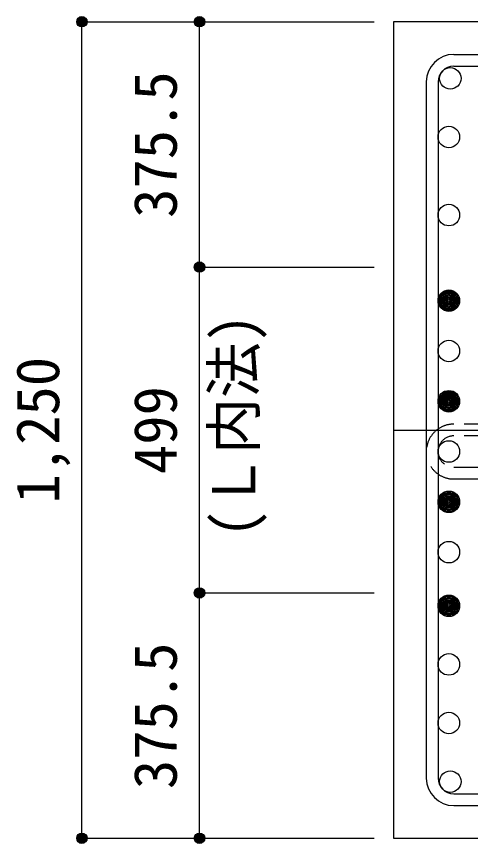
# Model space of a CAD drawing. Units: millimetres at full size, sheet at 1:30. Extents: x -5973 to 5954, y -4195 to 4201.
# Drawn here: x -650 to 45, y -2308 to -1042 of the extents above; entities that cross this region are included whole.
import ezdxf
from ezdxf.enums import TextEntityAlignment as Align

# ---------------------------------------------------------------- set-up
doc = ezdxf.new("R2010")
doc.units = ezdxf.units.MM
doc.header["$LTSCALE"] = 30
doc.header["$PDMODE"] = 32
doc.header["$PDSIZE"] = 15
doc.linetypes.add('CHAIN1', pattern=[8, 5, -1, 1, -1])
doc.linetypes.add('DASHED2', pattern=[3, 2, -1])
for name, color, linetype in [('0-1_躯体線', 2, 'Continuous'), ('0-3_立上り筋', 4, 'Continuous'), ('0-4_フープ筋', 7, 'Continuous'), ('0-7_文字', 4, 'Continuous'), ('0-C_中子', 7, 'DASHED2'), ('0-D_寸法', 4, 'Continuous')]:
    doc.layers.add(name, color=color, linetype=linetype)
doc.styles.add('ＭＳ ゴシック', font='')
doc.styles.get('ＭＳ ゴシック').set_extended_font_data('MS Gothic')

msp = doc.modelspace()

# ---------------------------------------------------------------- linework, layer by layer
at = {"layer": '0-1_躯体線'}
for p, q in [((-72.56, -1049.89), (-72.56, -2299.89)), ((1577.44, -1049.89), (-72.56, -1049.89)), ((-72.56, -2299.89), (135.44, -2299.89))]:
    msp.add_line(p, q, dxfattribs=at)
at = {"layer": '0-3_立上り筋', "color": 3}
for centre in [(14.13, -1136.59), (11.94, -1226.31), (11.94, -1345.89), (11.94, -1476.89), (11.94, -1476.89), (11.94, -1553.89), (11.94, -1630.89), (11.94, -1630.89), (11.94, -1707.89), (11.94, -1784.89), (11.94, -1861.89), (11.94, -1944.05), (11.94, -2033.76), (11.94, -2123.48), (14.13, -2213.2)]:
    msp.add_circle(centre, 16.5, dxfattribs=at)
at = {"layer": '0-3_立上り筋'}
for centre, radius in [((11.94, -1476.89), 16.5), ((11.94, -1476.89), 14.85), ((11.94, -1476.89), 13.2), ((11.94, -1476.89), 11.55), ((11.94, -1476.89), 9.9), ((11.94, -1476.89), 8.25), ((11.94, -1476.89), 6.6), ((11.94, -1476.89), 4.95), ((11.94, -1476.89), 3.3), ((11.94, -1476.89), 1.65), ((11.94, -1630.89), 16.5), ((11.94, -1630.89), 14.85), ((11.94, -1630.89), 13.2), ((11.94, -1630.89), 11.55), ((11.94, -1630.89), 9.9), ((11.94, -1630.89), 8.25), ((11.94, -1630.89), 6.6), ((11.94, -1630.89), 4.95), ((11.94, -1630.89), 3.3), ((11.94, -1630.89), 1.65), ((11.94, -1784.89), 16.5), ((11.94, -1784.89), 14.85), ((11.94, -1784.89), 13.2), ((11.94, -1784.89), 11.55), ((11.94, -1784.89), 9.9), ((11.94, -1784.89), 8.25), ((11.94, -1784.89), 6.6), ((11.94, -1784.89), 4.95), ((11.94, -1784.89), 3.3), ((11.94, -1784.89), 1.65), ((11.94, -1944.05), 16.5), ((11.94, -1944.05), 14.85), ((11.94, -1944.05), 13.2), ((11.94, -1944.05), 11.55), ((11.94, -1944.05), 9.9), ((11.94, -1944.05), 8.25), ((11.94, -1944.05), 6.6), ((11.94, -1944.05), 4.95), ((11.94, -1944.05), 3.3), ((11.94, -1944.05), 1.65)]:
    msp.add_circle(centre, radius, dxfattribs=at)
at = {"layer": '0-4_フープ筋'}
for p, q in [((19.44, -1099.89), (1085.44, -1099.89)), ((19.44, -1117.89), (1085.44, -1117.89)), ((-22.56, -1141.89), (-22.56, -2207.89)), ((-4.56, -1141.89), (-4.56, -2207.89)), ((19.44, -2231.89), (1085.44, -2231.89)), ((19.44, -2249.89), (1085.44, -2249.89))]:
    msp.add_line(p, q, dxfattribs=at)
for centre, radius, start, end in [((19.44, -1141.89), 42, 90, 180), ((19.44, -1141.89), 24, 90, 180), ((19.44, -2207.89), 42, 180, 270), ((19.44, -2207.89), 24, 180, 270)]:
    msp.add_arc(centre, radius, start, end, dxfattribs=at)
at = {"layer": '0-C_中子'}
for p, q in [((1085.44, -1665.89), (19.44, -1665.89)), ((1085.44, -1683.89), (19.44, -1683.89)), ((19.44, -1731.89), (83.44, -1731.89)), ((19.44, -1749.89), (83.44, -1749.89))]:
    msp.add_line(p, q, dxfattribs=at)
for radius in [42, 24]:
    msp.add_arc((19.44, -1707.89), radius, 90, 270, dxfattribs=at)
at = {"layer": '0-D_寸法'}
for p, q in [((-549.6, -1049.89), (-369.6, -1049.89)), ((-549.6, -1049.89), (-369.6, -1049.89)), ((-549.6, -2299.89), (-549.6, -1049.89)), ((-369.6, -1425.39), (-369.6, -1049.89)), ((-369.6, -1049.89), (-102.56, -1049.89)), ((-369.6, -1924.39), (-369.6, -1425.39)), ((-369.6, -1425.39), (-102.56, -1425.39)), ((-369.6, -2299.89), (-369.6, -1924.39)), ((-369.6, -1924.39), (-102.56, -1924.39)), ((-549.6, -2299.89), (-369.6, -2299.89)), ((-369.6, -2299.89), (-102.56, -2299.89)), ((-369.6, -2299.89), (-102.56, -2299.89))]:
    msp.add_line(p, q, dxfattribs=at)
at = {"layer": '0-D_寸法', "linetype": 'CHAIN1'}
msp.add_line((-72.56, -1674.89), (1177.44, -1674.89), dxfattribs=at)
at = {"layer": '0-D_寸法'}
for centre, radius in [((-549.6, -1049.89), 8), ((-549.6, -1049.89), 7.2), ((-549.6, -1049.89), 6.4), ((-549.6, -1049.89), 5.6), ((-549.6, -1049.89), 4.8), ((-549.6, -1049.89), 4), ((-549.6, -1049.89), 3.2), ((-549.6, -1049.89), 2.4), ((-549.6, -1049.89), 1.6), ((-549.6, -1049.89), 0.8), ((-369.6, -1049.89), 8), ((-369.6, -1049.89), 7.2), ((-369.6, -1049.89), 6.4), ((-369.6, -1049.89), 5.6), ((-369.6, -1049.89), 4.8), ((-369.6, -1049.89), 4), ((-369.6, -1049.89), 3.2), ((-369.6, -1049.89), 2.4), ((-369.6, -1049.89), 1.6), ((-369.6, -1049.89), 0.8), ((-369.6, -1425.39), 8), ((-369.6, -1425.39), 7.2), ((-369.6, -1425.39), 6.4), ((-369.6, -1425.39), 5.6), ((-369.6, -1425.39), 4.8), ((-369.6, -1425.39), 4), ((-369.6, -1425.39), 3.2), ((-369.6, -1425.39), 2.4), ((-369.6, -1425.39), 1.6), ((-369.6, -1425.39), 0.8), ((-369.6, -1924.39), 8), ((-369.6, -1924.39), 7.2), ((-369.6, -1924.39), 6.4), ((-369.6, -1924.39), 5.6), ((-369.6, -1924.39), 4.8), ((-369.6, -1924.39), 4), ((-369.6, -1924.39), 3.2), ((-369.6, -1924.39), 2.4), ((-369.6, -1924.39), 1.6), ((-369.6, -1924.39), 0.8), ((-549.6, -2299.89), 8), ((-549.6, -2299.89), 7.2), ((-549.6, -2299.89), 6.4), ((-549.6, -2299.89), 5.6), ((-549.6, -2299.89), 4.8), ((-549.6, -2299.89), 4), ((-549.6, -2299.89), 3.2), ((-549.6, -2299.89), 2.4), ((-549.6, -2299.89), 1.6), ((-549.6, -2299.89), 0.8), ((-369.6, -2299.89), 8), ((-369.6, -2299.89), 7.2), ((-369.6, -2299.89), 6.4), ((-369.6, -2299.89), 5.6), ((-369.6, -2299.89), 4.8), ((-369.6, -2299.89), 4), ((-369.6, -2299.89), 3.2), ((-369.6, -2299.89), 2.4), ((-369.6, -2299.89), 1.6), ((-369.6, -2299.89), 0.8)]:
    msp.add_circle(centre, radius, dxfattribs=at)
at = {"layer": '0-D_寸法', "color": 7}
for p in [(-549.6, -1049.89), (-369.6, -1049.89), (-369.6, -1049.89), (-369.6, -1425.39), (-369.6, -1425.39), (-369.6, -1924.39), (-369.6, -1924.39), (-549.6, -2299.89), (-369.6, -2299.89), (-369.6, -2299.89)]:
    msp.add_point(p, dxfattribs=at)

# ---------------------------------------------------------------- texts
at = {"layer": '0-7_文字', "style": 'ＭＳ ゴシック', "width": 0.95}
msp.add_text('(Ｌ内法)', height=65.98, rotation=90, dxfattribs=at).set_placement((-264.55, -1839.49), align=Align.BOTTOM_LEFT)
at = {"layer": '0-D_寸法', "style": 'ＭＳ ゴシック'}
for s, p in [('375.5', (-384.6, -1350.14)), ('1,250', (-564.6, -1787.39)), ('499', (-384.6, -1742.39)), ('375.5', (-384.6, -2224.64))]:
    msp.add_text(s, height=65.98, rotation=90, dxfattribs=at).set_placement(p, align=Align.BOTTOM_LEFT)

doc.saveas('drawing.dxf')
